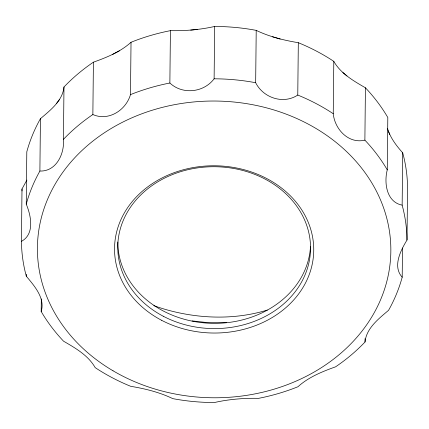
<?xml version="1.0" encoding="UTF-8"?>
<svg xmlns="http://www.w3.org/2000/svg" width="429" height="429" viewBox="0 0 429 429"><rect width="100%" height="100%" fill="white"/><g stroke="black" fill="none" stroke-linecap="round" stroke-linejoin="round"><path stroke-width="0.64" d="M402.504 248.026L402.198 277.188A192.787 161.867 0.6 0 1 388.561 310.312C378.721 318.699 366.377 328.196 365.02 341.993A192.787 161.867 0.6 0 1 335.591 366.816C322.254 371.594 308.59 377.091 297.973 386.733A192.787 161.867 0.6 0 1 258.58 398.343C243.752 398.053 228.818 399.254 214.339 402.547A192.787 161.867 0.6 0 1 172.79 398.632C159.556 392.251 145.12 388.706 130.684 386.298A192.787 161.867 0.6 0 1 95.2 367.642C88.256 355.421 75.397 348.042 63.572 341.211A192.787 161.867 0.6 0 1 41.189 311.508C45.361 298.139 34.229 285.773 26.303 276.206A192.787 161.867 0.6 0 1 21.45 241.339L21.997 188.985L26.888 180.083M21.45 241.339C34.867 234.127 31.102 215.701 26.255 204.172L26.802 151.812A192.787 161.867 0.6 0 1 40.439 118.688C50.279 110.301 62.623 100.804 63.98 87.007A192.787 161.867 0.6 0 1 93.409 62.184C106.746 57.406 120.41 51.909 131.027 42.267A192.787 161.867 0.6 0 1 170.42 30.657C185.248 30.947 200.182 29.746 214.661 26.453A192.787 161.867 0.6 0 1 256.21 30.368C269.444 36.749 283.88 40.294 298.316 42.702A192.787 161.867 0.6 0 1 333.8 61.358C340.744 73.579 353.603 80.958 365.428 87.789A192.787 161.867 0.6 0 1 387.811 117.492L387.264 169.852C383.912 182.845 386.465 202.107 402.15 205.148A192.787 161.867 0.6 0 1 407.003 240.015C400.697 250.461 392.337 266.425 402.198 277.188M26.303 276.206L26.325 274.217M26.255 204.172A192.787 161.867 0.6 0 1 39.892 171.042L40.439 118.688M41.189 311.508L41.323 298.911M39.892 171.042C56.328 171.659 64.634 153.646 63.433 139.361L63.98 87.007M63.433 139.361A192.787 161.867 0.6 0 1 92.862 114.538L93.409 62.184M92.862 114.538C108.558 121.498 125.987 110.194 130.48 94.621L131.027 42.267M214.661 26.453L214.114 78.807C203.764 92.605 182.545 94.965 169.868 83.017L170.42 30.657M387.264 169.852A192.787 161.867 0.6 0 0 364.881 140.144C348.455 144.144 334.733 129.102 333.247 113.712A192.787 161.867 0.6 0 0 297.769 95.056C283.279 104.671 263.24 97.833 255.663 82.722L256.21 30.368M297.769 95.056L298.316 42.702M333.247 113.712L333.8 61.358M364.881 140.144L365.428 87.789M365.02 341.993L365.052 338.679M402.15 205.148L402.697 152.794C396.321 145.699 390.342 137.816 387.548 128.571M407.003 240.015L407.55 187.661A192.787 161.867 0.6 0 0 402.697 152.794M267.342 310.065C235.575 319.782 201.158 318.956 169.203 310.483A152.622 128.142 0.6 0 1 153.861 305.63M226.732 322.587L206.724 322.528L192.128 320.897M56.424 103.625A184.754 155.121 0.6 0 1 59.577 99.383M112.318 54.585A184.754 155.121 0.6 0 1 119.391 50.837M190.701 30.089A184.754 155.121 0.6 0 1 197.286 29.483M272.56 36.787A184.754 155.121 0.6 0 1 280.175 39.066M342.889 72.549A184.754 155.121 0.6 0 1 346.954 75.949M388.165 130.84A184.754 155.121 0.6 0 1 389.698 134.475M130.48 94.621A192.787 161.867 0.6 0 1 169.868 83.017M214.114 78.807A192.787 161.867 0.6 0 1 255.663 82.722M22.029 190.937A192.787 161.867 0.6 0 1 21.997 188.985M310.483 246.702A96.391 80.931 0.6 0 1 211.781 323.321A96.391 80.931 0.6 0 1 117.819 242.031M113.015 370.779A176.721 148.375 0.6 0 0 390.202 262.634A176.721 148.375 0.6 0 0 139.184 114.8A176.721 148.375 0.6 0 0 113.015 370.779M163.213 316.211A96.391 80.931 0.6 0 0 310.489 250.643A96.391 80.931 0.6 0 0 168.758 176.121A96.391 80.931 0.6 0 0 163.213 316.211M161.497 320.238A99.603 83.628 0.6 0 0 313.685 252.488A99.603 83.628 0.6 0 0 167.224 175.482A99.603 83.628 0.6 0 0 161.497 320.238"/></g></svg>
